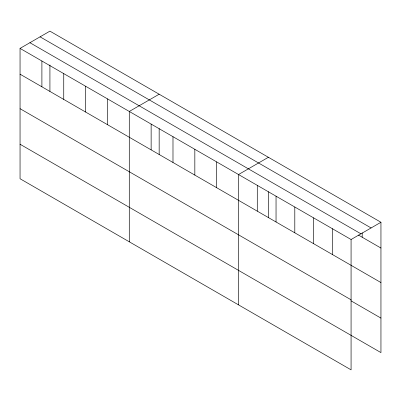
<?xml version="1.0" encoding="UTF-8"?>
<svg xmlns="http://www.w3.org/2000/svg" width="401" height="401" viewBox="0 0 401 401"><rect width="100%" height="100%" fill="white"/><g stroke="black" fill="none" stroke-linecap="round" stroke-linejoin="round"><path stroke-width="0.6" d="M49.924 64.947L49.924 91.438M20.05 48.396L351.075 239.512L351.075 369.852L20.05 178.736L20.05 48.396L49.924 31.148L380.95 222.264L380.95 352.604L20.05 144.235M159.162 94.215L129.287 111.463L129.287 241.803M268.399 157.282L238.53 174.53L238.53 304.875M351.075 239.512L380.95 222.264M40.065 36.837L371.09 227.953M29.91 42.701L360.935 233.818M358.439 235.061L380.95 248.054M20.05 74.185L380.95 282.555M20.05 108.686L351.075 299.803M350.935 300.775L380.95 318.103M362.193 232.926L362.193 237.227M332.319 228.68L332.319 254.475M313.562 217.853L313.562 243.643M294.8 207.021L294.8 232.811M276.043 196.189L276.043 221.984M268.399 191.703L268.399 217.578M257.287 185.362L257.287 211.152M216.68 161.919L216.68 187.708M194.831 149.302L194.831 175.097M172.986 136.691L172.986 162.48M159.162 128.631L159.162 154.51M151.137 124.074L151.137 149.869M107.443 98.852L107.443 124.641M85.593 86.235L85.593 112.029M63.744 73.624L63.744 99.413M41.899 61.007L41.899 86.801"/></g></svg>
